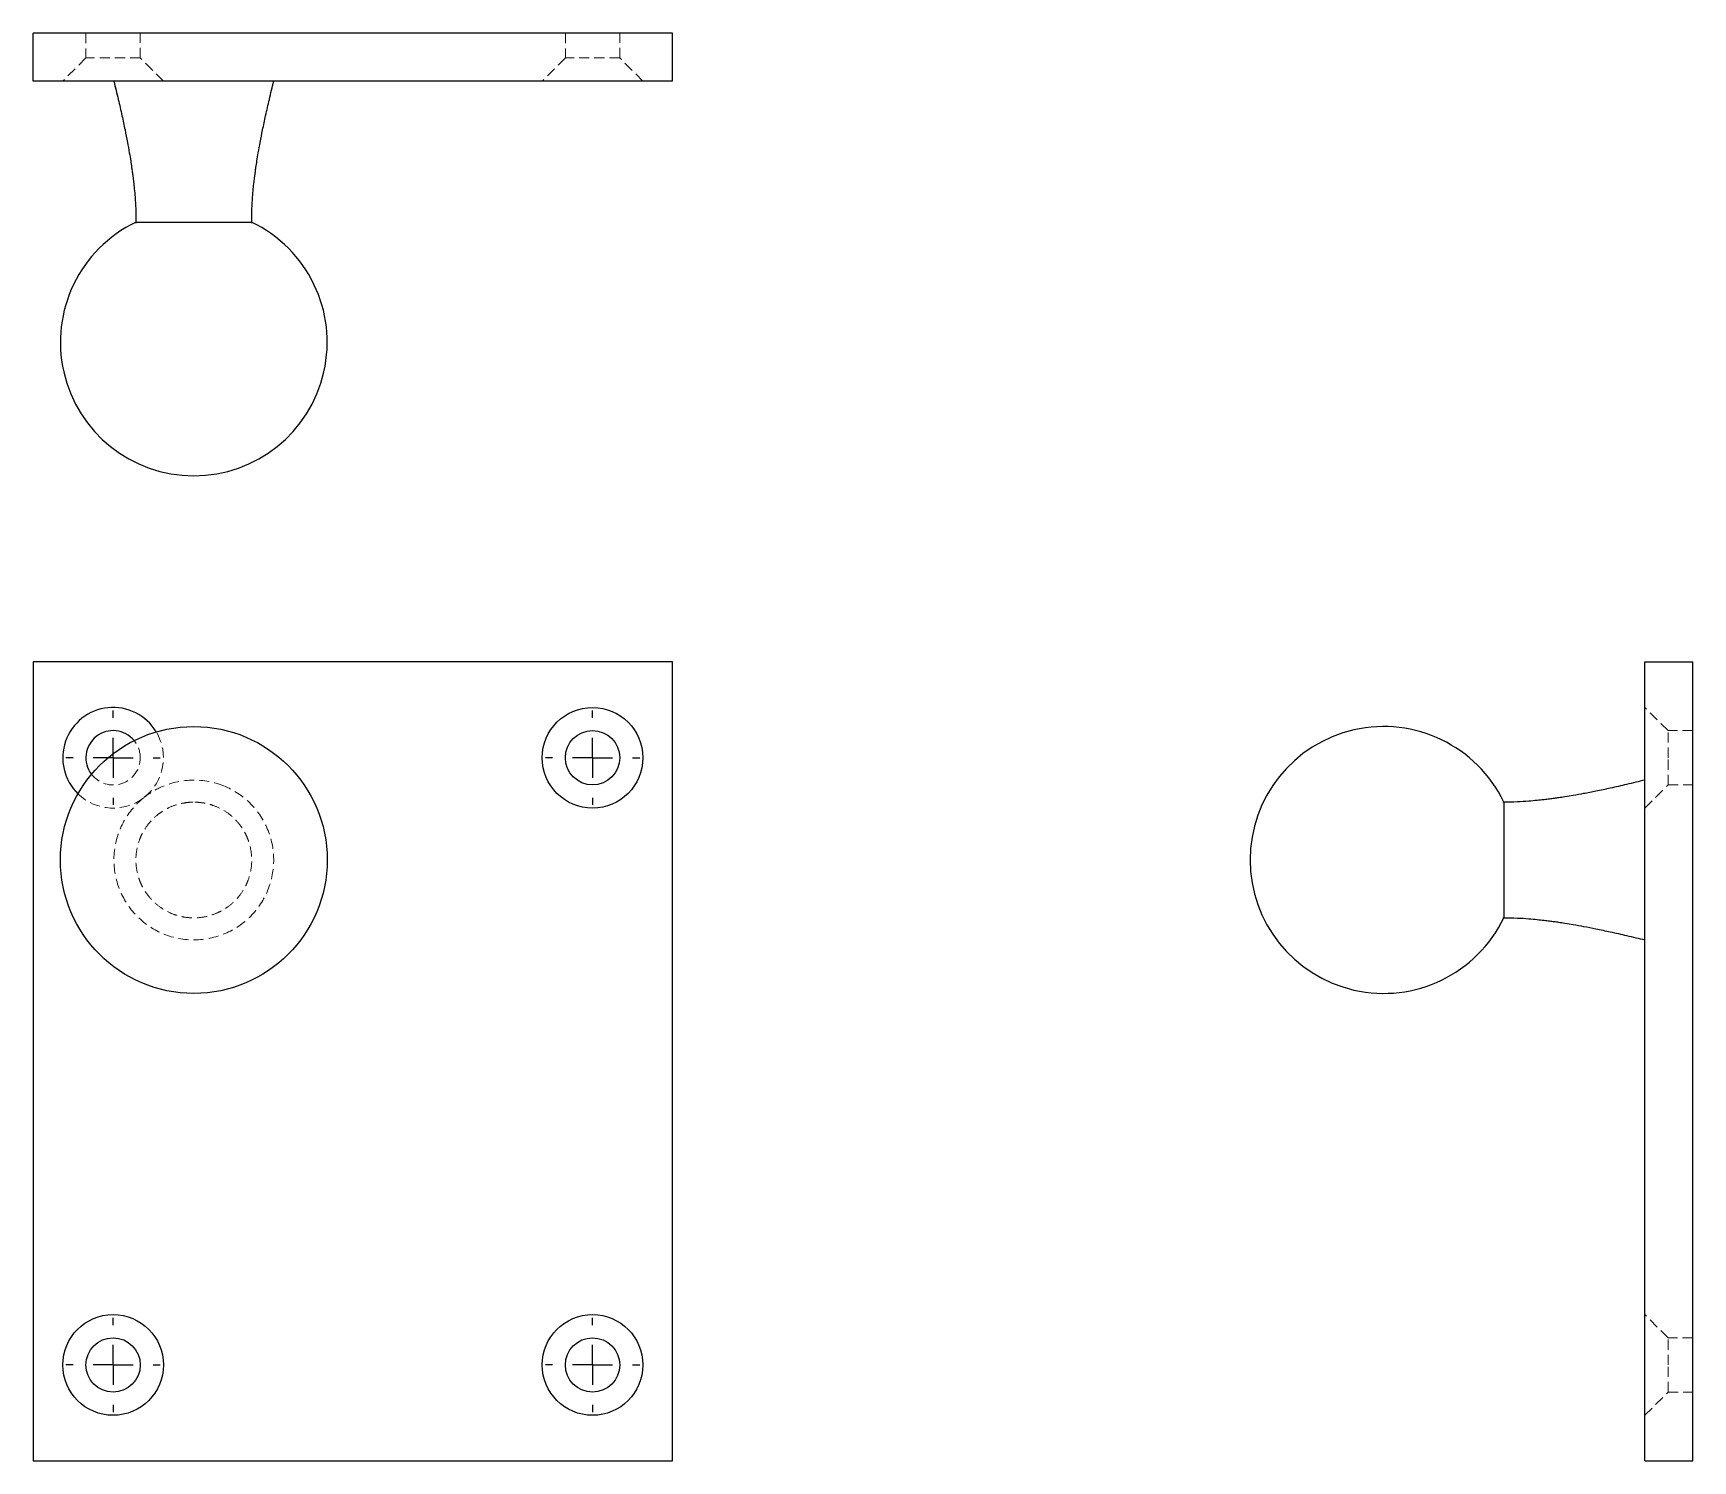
# Model space of a CAD drawing. Header units: millimetres. Extents: x 43 to 251, y 7 to 186.
import ezdxf

# ---------------------------------------------------------------- set-up
doc = ezdxf.new("R2010")
doc.units = ezdxf.units.MM
doc.linetypes.add('HIDDEN', pattern=[1.905, 1.27, -0.635])
doc.layers.add('10', color=7, linetype='Continuous')

# ---------------------------------------------------------------- blocks, each defined once
blk = doc.blocks.new('SW_CENTERMARKSYMBOL_0')
at = {"layer": '10', "color": 0}
for p, q in [((0, 5), (0, 5.9)), ((0, 0), (0, 2.5)), ((-5, 0), (-5.9, 0)), ((0, 0), (-2.5, 0)), ((0, 0), (0, -2.5)), ((0, 0), (2.5, 0)), ((5, 0), (5.9, 0)), ((0, -5), (0, -5.9))]:
    blk.add_line(p, q, dxfattribs=at)
blk = doc.blocks.new('SW_CENTERMARKSYMBOL_1')
at = {"layer": '10', "color": 0}
for p, q in [((0, 5), (0, 5.9)), ((0, 0), (0, 2.5)), ((-5, 0), (-5.9, 0)), ((0, 0), (-2.5, 0)), ((0, 0), (0, -2.5)), ((0, 0), (2.5, 0)), ((5, 0), (5.9, 0)), ((0, -5), (0, -5.9))]:
    blk.add_line(p, q, dxfattribs=at)
blk = doc.blocks.new('SW_CENTERMARKSYMBOL_2')
at = {"layer": '10', "color": 0}
for p, q in [((0, 5), (0, 5.9)), ((0, 0), (0, 2.5)), ((-5, 0), (-5.9, 0)), ((0, 0), (-2.5, 0)), ((0, 0), (0, -2.5)), ((0, 0), (2.5, 0)), ((5, 0), (5.9, 0)), ((0, -5), (0, -5.9))]:
    blk.add_line(p, q, dxfattribs=at)
blk = doc.blocks.new('SW_CENTERMARKSYMBOL_3')
at = {"layer": '10', "color": 0}
for p, q in [((0, 5), (0, 5.9)), ((0, 0), (0, 2.5)), ((-5, 0), (-5.9, 0)), ((0, 0), (-2.5, 0)), ((0, 0), (0, -2.5)), ((0, 0), (2.5, 0)), ((5, 0), (5.9, 0)), ((0, -5), (0, -5.9))]:
    blk.add_line(p, q, dxfattribs=at)

msp = doc.modelspace()

# ---------------------------------------------------------------- linework, layer by layer
at = {"color": 7, "linetype": 'Continuous', "lineweight": 25}
for p, q in [((43, 179.7), (43, 185.7)), ((123, 185.7), (43, 185.7)), ((123, 179.7), (123, 185.7)), ((123, 179.7), (43, 179.7)), ((123, 107), (43, 107)), ((43, 107), (43, 7)), ((123, 7), (123, 107)), ((244.7, 7), (244.7, 107)), ((244.7, 107), (250.7, 107)), ((250.7, 7), (250.7, 107)), ((43, 7), (123, 7)), ((244.7, 7), (250.7, 7))]:
    msp.add_line(p, q, dxfattribs=at)
at = {"color": 7, "linetype": 'HIDDEN', "lineweight": 18}
for p, q in [((49.6, 185.7), (49.6, 182.6)), ((56.4, 182.6), (56.4, 185.7)), ((109.6, 185.7), (109.6, 182.6)), ((116.4, 182.6), (116.4, 185.7)), ((49.6, 182.6), (46.7, 179.7)), ((56.4, 182.6), (49.6, 182.6)), ((59.3, 179.7), (56.4, 182.6)), ((109.6, 182.6), (106.7, 179.7)), ((116.4, 182.6), (109.6, 182.6)), ((119.3, 179.7), (116.4, 182.6)), ((247.6, 98.4), (244.7, 101.3)), ((247.6, 95), (247.6, 98.4)), ((250.7, 98.4), (247.6, 98.4)), ((247.6, 91.6), (247.6, 95)), ((244.7, 88.7), (247.6, 91.6)), ((247.6, 91.6), (250.7, 91.6)), ((66.05, 75.59), (65.82, 75.51)), ((66.21, 75.68), (66.05, 75.59)), ((247.6, 22.4), (244.7, 25.3)), ((247.6, 19), (247.6, 22.4)), ((250.7, 22.4), (247.6, 22.4)), ((247.6, 15.6), (247.6, 19)), ((244.7, 12.7), (247.6, 15.6)), ((247.6, 15.6), (250.7, 15.6))]:
    msp.add_line(p, q, dxfattribs=at)
at = {"color": 7, "linetype": 'Continuous', "lineweight": 25}
for centre, radius in [((113, 95), 6.3), ((63.1, 82.21), 16.7), ((113, 95), 3.4), ((53, 19), 6.3), ((113, 19), 6.3), ((53, 19), 3.4), ((113, 19), 3.4)]:
    msp.add_circle(centre, radius, dxfattribs=at)
for centre, radius, start, end in [((63.1, 147), 16.7, 115.6419, 270), ((63.1, 147), 16.7, 270, 64.3577), ((53, 95), 6.3, 30.8795, 225.7008), ((53, 95), 3.4, 39.1379, 217.4424), ((212, 82.21), 16.7, 25.6634, 334.3381)]:
    msp.add_arc(centre, radius, start, end, dxfattribs=at)
at = {"color": 7, "linetype": 'HIDDEN', "lineweight": 18}
for radius, start, end in [(6.3, 308.3096, 30.8795), (3.4, 0, 39.1379), (3.4, 217.4424, 0), (6.3, 225.7008, 308.3096)]:
    msp.add_arc((53, 95), radius, start, end, dxfattribs=at)
at = {"color": 7, "linetype": 'Continuous', "lineweight": 25}
for points, knots in [([(53.1, 179.7), (53.28, 178.94), (53.63, 177.5), (54.1, 175.46), (54.48, 173.67), (54.78, 172.12), (55.02, 170.82), (55.19, 169.78), (55.31, 168.98), (55.4, 168.34), (55.48, 167.74), (55.57, 167.03), (55.66, 166.16), (55.76, 165.05), (55.85, 163.62), (55.85, 162.54), (55.85, 161.94)], [0, 0, 0, 0, 0.130593, 0.246707, 0.348387, 0.435715, 0.508783, 0.56768, 0.612479, 0.643242, 0.674927, 0.714236, 0.76141, 0.820454, 0.899873, 1, 1, 1, 1]), ([(70.35, 161.94), (70.35, 162.54), (70.35, 163.62), (70.44, 165.05), (70.54, 166.16), (70.63, 167.03), (70.72, 167.74), (70.8, 168.34), (70.89, 168.98), (71.01, 169.78), (71.18, 170.82), (71.42, 172.12), (71.72, 173.67), (72.11, 175.46), (72.57, 177.5), (72.92, 178.94), (73.1, 179.7)], [0, 0, 0, 0, 0.100127, 0.179546, 0.23859, 0.285764, 0.325072, 0.356757, 0.387519, 0.432319, 0.491215, 0.564284, 0.651612, 0.753292, 0.869406, 1, 1, 1, 1]), ([(55.88, 162.05), (55.87, 162.05), (55.85, 162.05), (56.03, 162.05), (56.41, 162.05), (57, 162.05), (57.75, 162.04), (58.66, 162.05), (59.68, 162.05), (60.82, 162.05), (61.87, 162.05), (62.53, 162.05), (62.79, 162.05)], [0, 0, 0, 0, 0.047038, 0.155768, 0.267633, 0.37646, 0.48842, 0.597389, 0.709515, 0.818495, 0.93065, 1, 1, 1, 1]), ([(62.79, 162.05), (63.19, 162.05), (64.01, 162.05), (65.2, 162.05), (66.35, 162.05), (67.39, 162.05), (68.32, 162.05), (69.09, 162.05), (69.71, 162.04), (70.12, 162.05), (70.33, 162.05), (70.33, 162.05), (70.32, 162.05)], [0, 0, 0, 0, 0.102965, 0.208901, 0.311868, 0.417824, 0.52086, 0.626903, 0.729843, 0.835779, 0.938701, 1, 1, 1, 1]), ([(244.7, 92.21), (243.94, 92.02), (242.5, 91.68), (240.46, 91.21), (238.67, 90.83), (237.12, 90.52), (235.82, 90.29), (234.78, 90.12), (233.98, 90), (233.34, 89.91), (232.74, 89.83), (232.03, 89.74), (231.16, 89.65), (230.05, 89.55), (228.62, 89.45), (227.54, 89.46), (226.94, 89.46)], [0, 0, 0, 0, 0.130594, 0.246708, 0.348388, 0.435717, 0.508785, 0.567682, 0.612481, 0.643243, 0.674928, 0.714237, 0.76141, 0.820454, 0.899873, 1, 1, 1, 1]), ([(227.05, 89.44), (227.05, 89.43), (227.05, 89.42), (227.05, 89.18), (227.05, 88.73), (227.05, 88.09), (227.05, 87.28), (227.05, 86.34), (227.04, 85.27), (227.05, 84.13), (227.05, 82.91), (227.05, 81.69), (227.05, 80.48), (227.05, 79.32), (227.05, 78.24), (227.04, 77.27), (227.05, 76.44), (227.05, 75.78), (227.05, 75.29), (227.05, 75.05), (227.05, 74.95), (227.05, 74.97), (227.05, 74.98)], [0, 0, 0, 0, 0.039158, 0.093571, 0.14646, 0.200883, 0.253807, 0.308276, 0.36115, 0.415564, 0.468429, 0.522826, 0.575705, 0.630109, 0.683036, 0.737488, 0.790484, 0.845017, 0.898015, 0.95256, 0.986262, 1, 1, 1, 1]), ([(226.94, 74.96), (227.54, 74.96), (228.62, 74.96), (230.05, 74.87), (231.16, 74.77), (232.03, 74.67), (232.74, 74.59), (233.34, 74.51), (233.98, 74.42), (234.78, 74.3), (235.82, 74.12), (237.12, 73.89), (238.66, 73.58), (240.46, 73.2), (242.5, 72.74), (243.94, 72.39), (244.7, 72.21)], [0, 0, 0, 0, 0.100127, 0.179546, 0.23859, 0.28576, 0.325062, 0.356736, 0.387491, 0.432285, 0.49118, 0.56425, 0.651582, 0.753269, 0.869393, 1, 1, 1, 1])]:
    msp.add_open_spline(points, degree=3, knots=knots, dxfattribs=at)
at = {"color": 7, "linetype": 'HIDDEN', "lineweight": 18}
for points, knots in [([(63.41, 162.05), (63.01, 162.05), (62.35, 162.05), (61.71, 162.05), (61.47, 162.05)], [0, 0, 0, 0, 0.612135, 1, 1, 1, 1]), ([(66.85, 91.48), (65.63, 91.97), (63.01, 92.47), (59.51, 91.74), (57.6, 90.61), (56.91, 90.06)], [0.5, 0.5, 0.5, 0.5, 0.5625, 0.625, 0.6674271, 0.6674271, 0.6674271, 0.6674271]), ([(56.91, 90.06), (56.58, 89.8), (55.28, 88.64), (53.59, 86.05), (52.84, 82.12), (53.66, 78.2), (55.91, 74.89), (58.14, 73.42), (59.35, 72.93)], [0.6674271, 0.6674271, 0.6674271, 0.6674271, 0.6875, 0.75, 0.8125, 0.875, 0.9375, 1, 1, 1, 1]), ([(62.79, 89.45), (63.27, 89.47), (63.74, 89.44), (64.44, 89.33), (64.67, 89.29), (65.13, 89.17), (65.36, 89.1), (66.03, 88.85), (66.46, 88.65), (67.27, 88.16), (67.65, 87.87), (68.35, 87.23), (68.66, 86.87), (69.09, 86.3), (69.22, 86.1), (69.46, 85.69), (69.57, 85.48), (69.77, 85.05), (69.86, 84.83), (70.02, 84.39), (70.08, 84.16), (70.25, 83.46), (70.32, 82.99), (70.36, 82.05), (70.34, 81.57), (70.19, 80.63), (70.07, 80.17), (69.83, 79.5), (69.74, 79.28), (69.53, 78.85), (69.42, 78.65), (69.05, 78.04), (68.77, 77.66), (68.12, 76.96), (67.77, 76.64), (67.19, 76.22), (67, 76.09), (66.59, 75.85), (66.38, 75.74), (65.73, 75.44), (65.28, 75.28), (64.36, 75.05), (63.89, 74.99), (62.93, 74.94), (62.46, 74.97), (61.76, 75.08), (61.53, 75.13), (61.07, 75.25), (60.84, 75.32), (60.17, 75.56), (59.74, 75.77), (58.93, 76.26), (58.55, 76.55), (57.85, 77.19), (57.54, 77.54), (57.11, 78.12), (56.98, 78.32), (56.74, 78.72), (56.52, 79.14), (56.34, 79.58), (56.18, 80.03), (56.12, 80.26), (55.95, 80.95), (55.88, 81.42), (55.84, 82.36), (55.87, 82.84), (56.01, 83.78), (56.13, 84.24), (56.37, 84.91), (56.46, 85.13), (56.67, 85.56), (56.78, 85.77), (57.15, 86.37), (57.43, 86.75), (58.08, 87.46), (58.43, 87.77), (59, 88.19), (59.2, 88.32), (59.61, 88.56), (59.82, 88.68), (60.47, 88.98), (60.91, 89.13), (61.83, 89.36), (62.31, 89.43), (62.79, 89.45)], [0, 0, 0, 0, 0.03125, 0.03125, 0.046875, 0.046875, 0.0625, 0.0625, 0.09375, 0.09375, 0.125, 0.125, 0.15625, 0.15625, 0.171875, 0.171875, 0.1875, 0.1875, 0.203125, 0.203125, 0.21875, 0.21875, 0.25, 0.25, 0.28125, 0.28125, 0.3125, 0.3125, 0.328125, 0.328125, 0.34375, 0.34375, 0.375, 0.375, 0.40625, 0.40625, 0.421875, 0.421875, 0.4375, 0.4375, 0.46875, 0.46875, 0.5, 0.5, 0.53125, 0.53125, 0.546875, 0.546875, 0.5625, 0.5625, 0.59375, 0.59375, 0.625, 0.625, 0.65625, 0.65625, 0.671875, 0.671875, 0.6875, 0.703125, 0.703125, 0.71875, 0.71875, 0.75, 0.75, 0.78125, 0.78125, 0.8125, 0.8125, 0.828125, 0.828125, 0.84375, 0.84375, 0.875, 0.875, 0.90625, 0.90625, 0.921875, 0.921875, 0.9375, 0.9375, 0.96875, 0.96875, 1, 1, 1, 1]), ([(61.71, 89.3), (62.11, 89.37), (62.94, 89.51), (63.78, 89.41), (64.21, 89.35)], [0, 0, 0, 0, 0.486654, 1, 1, 1, 1])]:
    msp.add_open_spline(points, degree=3, knots=knots, dxfattribs=at)
msp.add_open_spline([(59.35, 72.93), (60.57, 72.44), (63.19, 71.95), (67.11, 72.76), (70.42, 75.01), (72.61, 78.36), (73.36, 82.3), (72.54, 86.22), (70.29, 89.53), (68.06, 90.99), (66.85, 91.48)], degree=3, dxfattribs=at)

# ---------------------------------------------------------------- block references
at = {"layer": '10'}
for name, p in [('SW_CENTERMARKSYMBOL_3', (53, 95)), ('SW_CENTERMARKSYMBOL_2', (113, 95)), ('SW_CENTERMARKSYMBOL_0', (53, 19)), ('SW_CENTERMARKSYMBOL_1', (113, 19))]:
    msp.add_blockref(name, p, dxfattribs=at)

doc.saveas('drawing.dxf')
